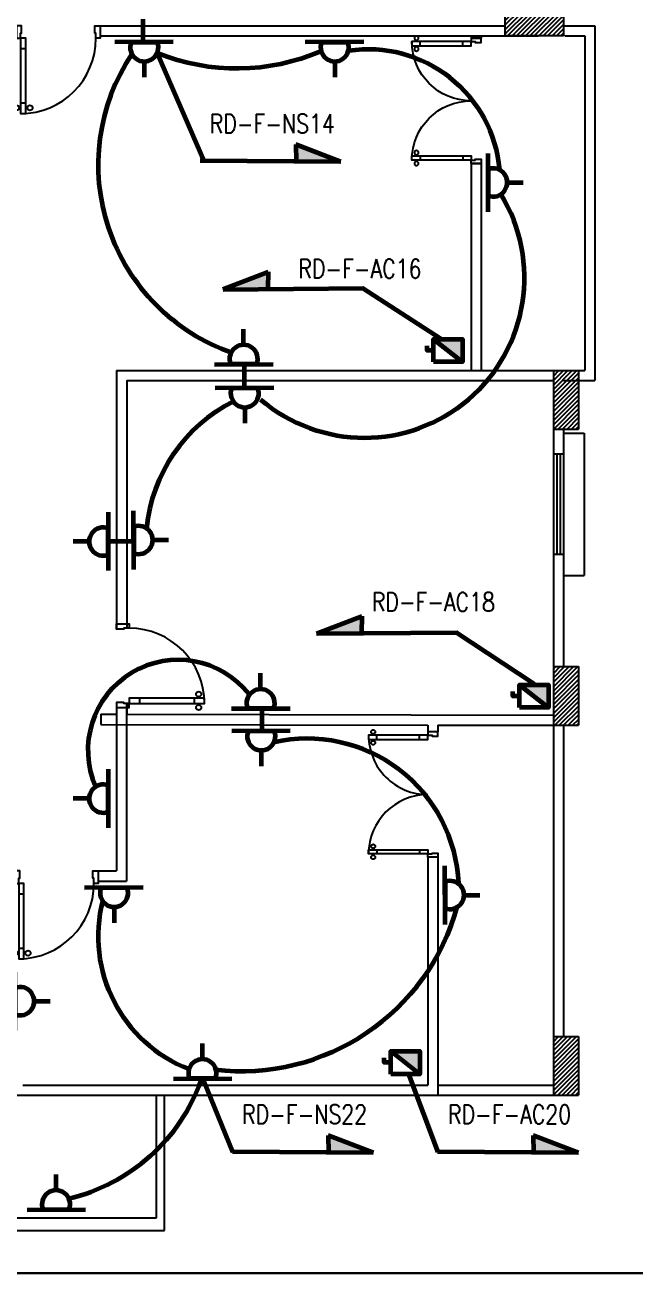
# Model space of a CAD drawing. Header units: millimetres. Extents: x -210 to 391, y -770 to -263.
# Drawn here: x -35.5 to 90.7, y -770.2 to -512.1 of the extents above; entities that cross this region are included whole.
import ezdxf
from ezdxf.enums import TextEntityAlignment as Align

# ---------------------------------------------------------------- set-up
doc = ezdxf.new("R2010")
doc.units = ezdxf.units.MM
doc.header["$MEASUREMENT"] = 0
for name, color, linetype, lineweight in [('circuits1', 3, 'Continuous', 60), ('frame', 5, 'Continuous', 30), ('sockets', 1, 'Continuous', 60), ('Wiring1', 6, 'Continuous', 60)]:
    doc.layers.add(name, color=color, linetype=linetype, lineweight=lineweight)
for name, color, linetype in [('COL', 6, 'Continuous'), ('DOOR', 1, 'Continuous'), ('hh', 2, 'Continuous'), ('TEXT', 3, 'Continuous'), ('veportes', 5, 'Continuous'), ('WALL', 5, 'Continuous')]:
    doc.layers.add(name, color=color, linetype=linetype)
doc.styles.add('ROMDIM', font='romans.shx', dxfattribs={"width": 0.65})
pattern_1 = [(45, (4817.4196, 2599.4955), (-0.458930686, 0.458930686), [])]

# ---------------------------------------------------------------- blocks, each defined once
blk = doc.blocks.new('116')
at = {"layer": 'DOOR'}
for p, q in [((-0.132, 0.99), (-0.113, 0.99)), ((-0.132, 0.972), (-0.113, 0.972)), ((-0.113, 0.925), (-0.05, 0.925)), ((-0.03, 0.99), (-0.05, 0.99)), ((-0.03, 0.972), (-0.05, 0.972)), ((-0.113, 0.275), (-0.05, 0.275))]:
    blk.add_line(p, q, dxfattribs=at)
for points in [[(-0.05, 0.15), (-0.05, 1.05), (-0.113, 1.05), (-0.113, 0.15)], [(-1, 0), (-1, 0.15), (-0.95, 0.15), (-0.95, 0.087), (-0.938, 0.087), (-0.938, 0)], [(0, 0), (0, 0.15), (-0.05, 0.15), (-0.05, 0.087), (-0.062, 0.087), (-0.062, 0)]]:
    blk.add_lwpolyline(points, close=True, dxfattribs=at)
for centre in [(-0.162, 0.981), (-0.001, 0.981)]:
    blk.add_circle(centre, 0.0312, dxfattribs=at)
blk.add_arc((-0.05, 0.15), 0.9, 90, 180, dxfattribs=at)
blk = doc.blocks.new('117')
at = {"layer": 'DOOR'}
for p, q in [((-1.476, 0.782), (-1.46, 0.782)), ((-1.476, 0.767), (-1.46, 0.767)), ((-1.394, 0.782), (-1.41, 0.782)), ((-1.394, 0.767), (-1.41, 0.767)), ((-0.106, 0.782), (-0.09, 0.782)), ((-0.106, 0.767), (-0.09, 0.767)), ((-0.024, 0.782), (-0.04, 0.782)), ((-0.024, 0.767), (-0.04, 0.767)), ((-1.41, 0.73), (-1.46, 0.73)), ((-0.09, 0.73), (-0.04, 0.73)), ((-1.41, 0.22), (-1.46, 0.22)), ((-0.09, 0.22), (-0.04, 0.22))]:
    blk.add_line(p, q, dxfattribs=at)
for points in [[(-1.46, 0.12), (-1.46, 0.83), (-1.41, 0.83), (-1.41, 0.12)], [(-0.04, 0.12), (-0.04, 0.83), (-0.09, 0.83), (-0.09, 0.12)], [(-1.5, 0), (-1.5, 0.12), (-1.46, 0.12), (-1.46, 0.07), (-1.45, 0.07), (-1.45, 0)], [(0, 0), (0, 0.12), (-0.04, 0.12), (-0.04, 0.07), (-0.05, 0.07), (-0.05, 0)]]:
    blk.add_lwpolyline(points, close=True, dxfattribs=at)
for centre in [(-1.5, 0.775), (-1.37, 0.775), (-0.13, 0.775), (0, 0.775)]:
    blk.add_circle(centre, 0.025, dxfattribs=at)
for centre, start, end in [((-1.46, 0.12), 360, 90), ((-0.04, 0.12), 90, 180)]:
    blk.add_arc(centre, 0.71, start, end, dxfattribs=at)
blk = doc.blocks.new('E-S03')
at = {"lineweight": 60}
blk.add_line((-412, 177), (418, 180), dxfattribs=at)
at = {"layer": 'sockets', "color": 4, "linetype": 'Continuous'}
blk.add_line((0, 453), (0, 678), dxfattribs=at)
at = {"layer": 'sockets', "color": 0, "linetype": 'Continuous'}
blk.add_line((-187, 183), (187, 183), dxfattribs=at)
blk.add_arc((0, 253), 200, 339.5371, 200.4629, dxfattribs=at)
blk = doc.blocks.new('disconnecting switch')
at = {"layer": 'sockets'}
h = blk.add_hatch(color=256, dxfattribs=at)
h.dxf.hatch_style = 1
h.paths.add_polyline_path([(31.415, 12.166), (31.134, 11.81), (31.415, 11.81)])
blk.add_line((31.415, 12.166), (31.134, 11.81), dxfattribs=at)
blk.add_lwpolyline([(31.134, 12.166), (31.415, 12.166), (31.415, 11.81), (31.134, 11.81)], close=True, dxfattribs=at)
blk.add_lwpolyline([(31.275, 12.166), (31.275, 12.246), (31.332, 12.246)], dxfattribs=at)

msp = doc.modelspace()

# ---------------------------------------------------------------- hatches: boundary and pattern name
at = {"layer": 'circuits1'}
h = msp.add_hatch(color=5, dxfattribs=at)
h.dxf.hatch_style = 1
h.paths.add_polyline_path([(20.49, -536.81), (20.55, -540.26), (29.83, -540.39)])
h = msp.add_hatch(color=5, dxfattribs=at)
h.dxf.hatch_style = 1
h.paths.add_polyline_path([(14.77, -563.2), (14.71, -566.65), (5.43, -566.78)])
h = msp.add_hatch(color=5, dxfattribs=at)
h.dxf.hatch_style = 1
h.paths.add_polyline_path([(34.13, -634.42), (34.07, -637.87), (24.79, -637.99)])
h = msp.add_hatch(color=5, dxfattribs=at)
h.dxf.hatch_style = 1
h.paths.add_polyline_path([(27.2, -741.78), (27.26, -745.23), (36.54, -745.36)])
h = msp.add_hatch(color=5, dxfattribs=at)
h.dxf.hatch_style = 1
h.paths.add_polyline_path([(69.6, -741.78), (69.66, -745.23), (78.94, -745.36)])
at = {"layer": 'hh', "linetype": 'ByBlock'}
h = msp.add_hatch(dxfattribs=at)
h.set_pattern_fill('ANSI31', color=256, scale=5.192208, style=0)
h.set_pattern_definition(pattern_1)
h.paths.add_polyline_path([(75.84, -514.32), (75.84, -509.12), (63.72, -509.12), (63.72, -514.32)])
h = msp.add_hatch(dxfattribs=at)
h.set_pattern_fill('ANSI31', color=256, scale=5.192208, style=0)
h.set_pattern_definition(pattern_1)
h.paths.add_polyline_path([(78.95, -583.55), (73.76, -583.55), (73.76, -595.66), (78.95, -595.66)])
h = msp.add_hatch(dxfattribs=at)
h.set_pattern_fill('ANSI31', color=256, scale=5.192208, style=0)
h.set_pattern_definition(pattern_1)
h.paths.add_polyline_path([(78.95, -644.81), (73.76, -644.81), (73.76, -656.93), (78.95, -656.93)])
h = msp.add_hatch(dxfattribs=at)
h.set_pattern_fill('ANSI31', color=256, scale=5.192208, style=0)
h.set_pattern_definition(pattern_1)
h.paths.add_polyline_path([(78.95, -721.31), (73.76, -721.31), (73.76, -733.43), (78.95, -733.43)])

# ---------------------------------------------------------------- linework, layer by layer
at = {"layer": 'circuits1'}
for p, q in [((-8.19, -517.81), (1.5, -540.22)), ((29.83, -540.39, -20202.78), (20.49, -536.81, -20202.78)), ((20.49, -536.81, -20202.78), (20.55, -540.26, -20202.78)), ((29.82, -540.41, -20202.78), (0.67, -540.18, -20202.78)), ((5.42, -566.74, -20202.78), (14.76, -563.17, -20202.78)), ((14.76, -563.17, -20202.78), (14.7, -566.61, -20202.78)), ((5.43, -566.77, -20202.78), (34.58, -566.54, -20202.78)), ((50.48, -576.99, -20202.78), (34.3, -566.52, -20202.78)), ((24.78, -637.96, -20202.78), (34.12, -634.39, -20202.78)), ((34.12, -634.39, -20202.78), (34.06, -637.83, -20202.78)), ((24.79, -637.98, -20202.78), (53.94, -637.76, -20202.78)), ((69.88, -648.4, -20202.78), (53.67, -637.74, -20202.78)), ((1.41, -730.38), (7.48, -745.27)), ((43.81, -729.12), (49.88, -745.27)), ((36.54, -745.36, -20202.78), (27.2, -741.78, -20202.78)), ((27.2, -741.78, -20202.78), (27.26, -745.23, -20202.78)), ((78.94, -745.36, -20202.78), (69.6, -741.78, -20202.78)), ((69.6, -741.78, -20202.78), (69.66, -745.23, -20202.78)), ((36.52, -745.38, -20202.78), (7.38, -745.15, -20202.78)), ((78.93, -745.38, -20202.78), (49.78, -745.15, -20202.78))]:
    msp.add_line(p, q, dxfattribs=at)
at = {"layer": 'COL', "linetype": 'ByBlock'}
for p, q in [((63.72, -509.12), (63.72, -514.32)), ((75.84, -509.12), (75.84, -514.32)), ((75.84, -514.32), (63.72, -514.32)), ((73.76, -583.55), (73.76, -595.66)), ((73.76, -583.55), (78.95, -583.55)), ((78.95, -583.55), (78.95, -595.66)), ((73.76, -595.66), (78.95, -595.66)), ((73.76, -644.81), (73.76, -656.93)), ((73.76, -644.81), (78.95, -644.81)), ((78.95, -644.81), (78.95, -656.93)), ((73.76, -656.93), (78.95, -656.93)), ((73.76, -656.93), (78.95, -656.93)), ((73.76, -721.31), (73.76, -733.43)), ((73.76, -721.31), (78.95, -721.31)), ((78.95, -721.31), (78.95, -733.43)), ((73.76, -733.43), (78.95, -733.43)), ((73.76, -733.43), (78.95, -733.43))]:
    msp.add_line(p, q, dxfattribs=at)
at = {"layer": 'DOOR', "linetype": 'ByBlock'}
for p, q in [((76.13, -512.24), (82.36, -512.24)), ((82.36, -512.24), (82.36, -585.62)), ((76.13, -514.32), (80.29, -514.32)), ((80.29, -514.32), (80.29, -583.55)), ((75.84, -583.55), (80.29, -583.55)), ((75.84, -585.62), (82.36, -585.62)), ((75.84, -596.5), (80.16, -596.5)), ((80.16, -596.5), (80.16, -600.83)), ((73.76, -600.83), (73.76, -621.6)), ((74.45, -600.83), (74.45, -621.6)), ((75.14, -600.83), (75.14, -621.6)), ((75.84, -600.83), (75.84, -621.6)), ((80.16, -600.83), (80.16, -621.6)), ((80.16, -621.6), (80.16, -625.93)), ((75.84, -625.93), (80.16, -625.93))]:
    msp.add_line(p, q, dxfattribs=at)
at = {"layer": 'DOOR'}
for p, q in [((73.76, -656.93), (73.76, -729.97)), ((75.84, -656.93), (75.84, -721.31)), ((49.88, -731.35), (73.76, -731.35)), ((-8.34, -758.84), (-8.34, -733.43)), ((-6.66, -761.44), (-6.66, -733.43)), ((49.88, -733.43), (75.84, -733.43)), ((-39.08, -758.84), (-8.34, -758.84)), ((-41.23, -761.44), (-6.66, -761.44))]:
    msp.add_line(p, q, dxfattribs=at)
at = {"layer": 'frame', "lineweight": 30}
msp.add_line((-209.83, -770.24), (390.5, -770.24), dxfattribs=at)
at = {"layer": 'WALL'}
for p, q in [((75.84, -499.86), (75.84, -512.24)), ((-20, -512.24), (-13.12, -512.24)), ((-13.12, -512.24), (63.72, -512.24)), ((-20, -514.32), (-11.05, -514.32)), ((-11.05, -514.32), (70.64, -514.32)), ((56.75, -514.32), (56.75, -514.81)), ((58.83, -514.32), (58.83, -514.81)), ((56.75, -540.73), (56.75, -583.55)), ((58.83, -540.73), (58.83, -583.55)), ((-16.58, -583.55), (-16.58, -637.06)), ((-16.58, -583.55), (78.95, -583.55)), ((-14.5, -585.62), (-14.5, -636.85)), ((-14.5, -585.62), (73.76, -585.62)), ((2.03, -583.55), (78.95, -583.55)), ((11.11, -585.62), (73.76, -585.62)), ((58.83, -583.52), (73.76, -583.55)), ((73.76, -595.66), (73.76, -600.83)), ((75.84, -595.66), (75.84, -600.83)), ((75.84, -600.83), (73.76, -600.83)), ((75.84, -621.6), (73.76, -621.6)), ((73.76, -621.6), (73.76, -644.81)), ((75.84, -621.6), (75.84, -644.81)), ((-16.58, -652.2), (-16.58, -654.67)), ((-16.58, -652.39), (-16.58, -687.08)), ((-14.51, -652.6), (-14.51, -689.16)), ((-14.5, -652.42), (-14.5, -654.67)), ((-19.83, -654.67), (-16.58, -654.67)), ((-14.5, -654.67), (73.76, -654.86)), ((-19.83, -656.75), (47.8, -656.93)), ((47.8, -656.93), (47.8, -658.31)), ((49.88, -658.31), (47.8, -658.31)), ((49.88, -656.93), (49.88, -658.31)), ((49.88, -656.93), (75.84, -656.93)), ((49.88, -684.23), (47.8, -684.23)), ((47.8, -684.23), (47.8, -731.35)), ((49.88, -684.23), (49.88, -733.43)), ((-20.41, -687.08), (-16.58, -687.08)), ((-20.41, -689.16), (-14.51, -689.16)), ((-35.97, -731.35), (47.8, -731.35)), ((-39.08, -733.43), (49.88, -733.43))]:
    msp.add_line(p, q, dxfattribs=at)
at = {"layer": 'WALL', "linetype": 'ByBlock'}
for p, q in [((-20, -512.24), (-20, -514.32)), ((56.75, -514.81), (58.83, -514.81)), ((56.75, -540.73), (58.83, -540.73)), ((-16.58, -635.98), (-14.5, -635.98)), ((-19.83, -654.67), (-19.83, -656.75)), ((-16.58, -653.29), (-13.98, -653.29)), ((-20.41, -687.08), (-20.41, -689.16))]:
    msp.add_line(p, q, dxfattribs=at)
at = {"layer": 'Wiring1'}
for p, q in [((-11.13, -510.88), (-11.13, -515.68)), ((9.9, -587.2), (9.9, -582.26)), ((-18.24, -618.85), (-13.07, -618.85)), ((13.43, -653.36), (13.43, -657.97))]:
    msp.add_line(p, q, dxfattribs=at)
for centre, radius, start, end in [((20.65, -541), 41.06, 146.1724, 250.9805), ((8.3, -477), 44.04, 248.0173, 293.2529), ((35.51, -544.38), 27.25, 4.994, 98.5386), ((34.68, -564.35), 33.11, 229.4717, 31.4997), ((22.22, -619.26), 32.74, 116.6573, 174.6376), ((-3.86, -662.07), 18.66, 38.1901, 203.961), ((22.89, -691.03), 31.33, 2.4489, 102.914), ((9.09, -700.59), 29.49, 165.4172, 248.7714), ((9.19, -682.1), 46.39, 263.2183, 344.7643), ((-35.19, -717.47), 38.34, 283.0209, 340.5927)]:
    msp.add_arc(centre, radius, start, end, dxfattribs=at)

# ---------------------------------------------------------------- block references
at = {"layer": 'hh', "xscale": 17.30736, "yscale": 17.30736, "zscale": 17.30736, "rotation": 180}
msp.add_blockref('116', (-37.31, -512.24), dxfattribs=at)
msp.add_blockref('116', (-37.31, -512.24), dxfattribs=at)
at = {"layer": 'sockets', "xscale": 0.0145847011627709, "yscale": 0.01458470125146859, "zscale": 0.01458470123372766}
for p, rotation in [((-10.87, -513.01), 180), ((28.54, -513.01), 180), ((57.61, -544.66), 270), ((9.92, -584.57), 180), ((-15.66, -618.93), 90), ((-15.72, -618.61), 270), ((13.34, -655.51), 180), ((-15.66, -672.11), 90), ((48.69, -692.05), 270), ((-17.1, -687.91), 180), ((-40.24, -714.01), 270)]:
    msp.add_blockref('E-S03', p, dxfattribs=dict(at, rotation=rotation))
for p in [(9.69, -584.86), (13.21, -656.08), (1.17, -732.62), (-29.11, -759.74)]:
    msp.add_blockref('E-S03', p, dxfattribs=at)
at = {"layer": 'veportes', "color": 1, "linetype": 'Continuous', "xscale": 16.86123701338637, "yscale": 16.86123701338637, "zscale": 16.86123701338637, "rotation": 89.9113609204372}
for p in [(253.31, -1107.05), (271.05, -1178.55), (244.46, -1254.37)]:
    msp.add_blockref('disconnecting switch', p, dxfattribs=at)
at = {"layer": 'WALL'}
for name, p, xscale, yscale, zscale, rotation in [('117', (58.83, -540.73), -17.28043160673783, 17.28043160673783, 17.2804316067366, 90), ('116', (-16.58, -653.29), 17.30736, 17.30736, 17.30736, 270), ('117', (49.88, -658.31), 17.28043160673783, 17.28043160673783, 17.28043160673783, 89.99999999999999), ('116', (-37.71, -687.08), 17.30736, 17.30736, 17.30736, 180)]:
    msp.add_blockref(name, p, dxfattribs=dict(at, xscale=xscale, yscale=yscale, zscale=zscale, rotation=rotation))

# ---------------------------------------------------------------- texts
at = {"layer": 'TEXT', "color": 2, "style": 'ROMDIM', "width": 0.8}
for s, p in [('RD-F-NS14', (15.61, -532.5)), ('RD-F-AC16', (33.74, -562.49)), ('RD-F-AC18', (48.94, -631.41)), ('RD-F-NS22', (22.3, -737.42)), ('RD-F-AC20', (64.7, -737.42))]:
    msp.add_text(s, height=3.89, dxfattribs=at).set_placement(p, align=Align.MIDDLE)

doc.saveas('drawing.dxf')
